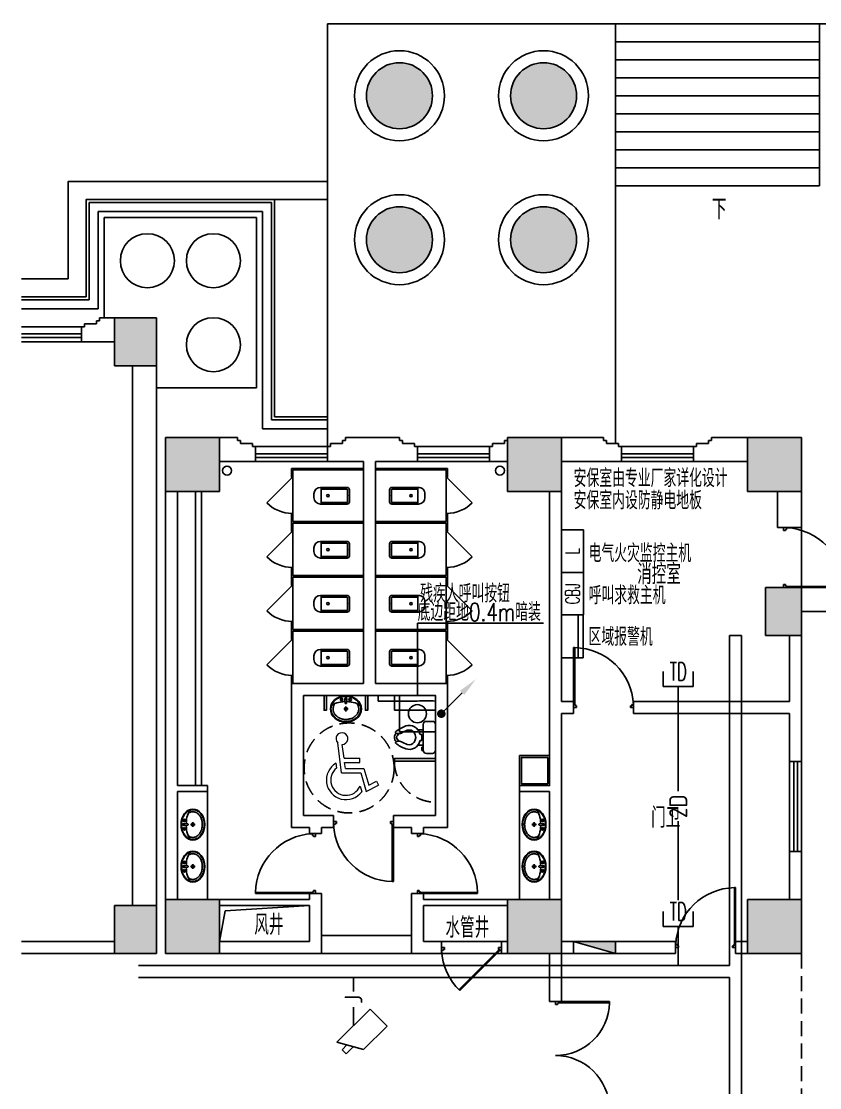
# Model space of a CAD drawing. Extents: x 190999 to 834799, y -200814 to 215286.
# Drawn here: x 686949 to 700249, y 128769 to 146544 of the extents above; entities that cross this region are included whole.
import ezdxf
from ezdxf.enums import TextEntityAlignment as Align

# ---------------------------------------------------------------- set-up
doc = ezdxf.new("R2010")
doc.units = 0
doc.header["$LTSCALE"] = 1000
doc.header["$MEASUREMENT"] = 0
doc.linetypes.add('CONTINOUS', pattern=[0])
doc.linetypes.add('HIDDEN', pattern=[0.375, 0.25, -0.125])
for name, color, linetype in [('00-EQUIP', 3, 'Continuous'), ('00-LWIRE', 4, 'Continuous'), ('00-SIG_TEXT', 7, 'Continuous'), ('00-WIRE-4', 6, 'Continuous'), ('A-Lvtry', 250, 'Continuous'), ('A-卫生间', 250, 'Continuous'), ('A-墙线', 2, 'Continuous'), ('A-外包装修', 250, 'Continuous'), ('A-外窗', 145, 'Continuous'), ('A-门', 167, 'Continuous'), ('COLUMN', 2, 'Continuous'), ('DIM_SYMB', 3, 'Continuous'), ('EQUIP_消火栓', 6, 'Continuous'), ('PUB_HATCH', 250, 'Continuous'), ('PUB_TEXT', 7, 'Continuous'), ('STAIR', 5, 'Continuous'), ('屋面排水', 7, 'Continuous'), ('房间名称', 7, 'Continuous'), ('桥架', 1, 'Continuous'), ('洞口线', 177, 'Continuous'), ('电气-设备标注', 3, 'Continuous'), ('雨水管', 3, 'Continuous')]:
    doc.layers.add(name, color=color, linetype=linetype)
doc.layers.add('1-3残疾人坐席', color=7, linetype='Continuous', lineweight=9)
doc.styles.add('-GBCBIGGBENOR', font='GBENOR.shx', dxfattribs={"bigfont": 'GBCBIG.shx'})
doc.styles.add('_COMPLEX', font='COMPLEX.shx', dxfattribs={"width": 0.5})
doc.styles.add('_TCH_DIM', font='SIMPLEX', dxfattribs={"bigfont": 'GBCBIG'})
doc.styles.add('ATT', font='txt')
doc.styles.add('JIAO', font='tjromans.shx', dxfattribs={"bigfont": 'tjhztxt.shx'})
doc.styles.get("Standard").update_dxf_attribs({"font": 'simhei.ttf'})

# ---------------------------------------------------------------- blocks, each defined once
blk = doc.blocks.new('m1000')
at = {"layer": 'A-墙线'}
for p, q in [((0, 0), (0, 200)), ((1000, 0), (1000, 200))]:
    blk.add_line(p, q, dxfattribs=at)
at = {"layer": 'A-门'}
for p, q in [((0, 1100), (0, 100)), ((0, 1100), (20, 1100)), ((20, 1100), (20, 150)), ((0, 150), (30, 150)), ((0, 100), (50, 100)), ((30, 150), (30, 130)), ((30, 130), (50, 130)), ((50, 130), (50, 100)), ((950, 130), (950, 100)), ((970, 130), (950, 130)), ((1000, 100), (950, 100)), ((970, 150), (970, 130)), ((1000, 150), (970, 150)), ((1000, 150), (1000, 100))]:
    blk.add_line(p, q, dxfattribs=at)
blk.add_arc((0, 100), 1000, 2.866, 88.854, dxfattribs=at)
blk = doc.blocks.new('m1800')
at = {"layer": 'A-墙线'}
for p, q in [((-900, -100), (-900, 100)), ((900, -100), (900, 100))]:
    blk.add_line(p, q, dxfattribs=at)
at = {"layer": 'A-门'}
for p, q in [((-900, 900), (-900, 0)), ((-900, 900), (-880, 900)), ((-880, 900), (-880, 50)), ((880, 900), (880, 50)), ((900, 900), (880, 900)), ((900, 900), (900, 0)), ((-900, 50), (-870, 50)), ((-900, 0), (-850, 0)), ((-870, 50), (-870, 30)), ((-870, 30), (-850, 30)), ((-850, 30), (-850, 0)), ((850, 30), (850, 0)), ((870, 30), (850, 30)), ((900, 0), (850, 0)), ((870, 50), (870, 30)), ((900, 50), (870, 50))]:
    blk.add_line(p, q, dxfattribs=at)
for centre, start, end in [((-900, 0), 0, 88.7267), ((900, 0), 91.2733, 180)]:
    blk.add_arc(centre, 900, start, end, dxfattribs=at)
blk = doc.blocks.new('15PTOI06')
at = {"color": 0, "linetype": 'ByBlock'}
for p, q in [((0, -8.5), (0, 8.5)), ((2, 10.5), (6, 10.5)), ((8, 8.5), (8, -8.5)), ((11.5, 5), (8, 5)), ((9, 2), (9.765178, 2)), ((9, -2), (9, 2)), ((23.431562, 2.5), (24.727861, 2.5)), ((24.931034, 1.327586), (24.062054, 2.5)), ((11.5, -5), (8, -5)), ((9, -6.5), (8.5, -6.5)), ((8.5, -6.5), (8.5, -8)), ((9.765178, -2), (9, -2)), ((9, -8.5), (9, -6.5)), ((23.431562, -2.5), (24.690476, -2.5)), ((24.931034, -1.327586), (24.062054, -2.5)), ((6, -10.5), (2, -10.5)), ((8.5, -8), (8, -8)), ((8, -8.5), (9, -8.5))]:
    blk.add_line(p, q, dxfattribs=at)
for centre, radius, start, end in [((2, 8.5), 2, 90, 180), ((6, 8.5), 2, 0, 90), ((17.25, 0.65), 7.210062, 71.816347, 166.116636), ((12, -13.75), 22.534695, 51.265418, 70.559965), ((9.765178, 2.5), 0.5, 270, 346.116636), ((19.118098, 0), 6.118098, 147.797266, 212.202734), ((17.25, 0.65), 4.210062, 71.816347, 142.891702), ((12, -13.75), 19.534695, 57.937508, 70.559965), ((23.431562, 4.5), 2, 237.937508, 270), ((24.727861, 4.5), 2, 270, 314.939898), ((23.666667, 0), 1.833333, 313.602819, 46.397181), ((23.166667, 0), 3.833333, 313.602819, 46.397181), ((25.787408, 3.438228), 0.5, 314.939898, 51.265418), ((9.765178, -2.5), 0.5, 13.883364, 90), ((17.25, -0.65), 7.210062, 193.883364, 288.183653), ((17.25, -0.65), 4.210062, 217.108298, 288.183653), ((12, 13.75), 19.534695, 289.440035, 302.062492), ((12, 13.75), 22.534695, 289.440035, 308.665009), ((23.431562, -4.5), 2, 90, 122.062492), ((24.690476, -4.5), 2, 44.162471, 90), ((25.766527, -3.454957), 0.5, 308.665009, 44.162471), ((2, -8.5), 2, 180, 270), ((6, -8.5), 2, 270, 0)]:
    blk.add_arc(centre, radius, start, end, dxfattribs=at)
at = {"color": 0, "linetype": 'ByBlock', "style": 'ATT'}
for tag, p, flags in [('ITEM', (0, -19.5), 3), ('ROOM_NUMBER', (0, -28.5), 1)]:
    blk.add_attdef(tag, p, '', height=6, dxfattribs=dict(at, flags=flags))
blk = doc.blocks.new('$lvtry$00000173')
for p, q in [((-12, -126, 0), (-17, -51, 0)), ((10, -126, 0), (14, -51, 0)), ((-37, -220, 0), (38, -220, 0)), ((0, -178, 0), (0, -261, 0))]:
    blk.add_line(p, q)
for centre, radius in [((-71, -63, 0), 20.6), ((-71, -63, 0), 15.6), ((-1, -51, 0), 15.8), ((71, -63, 0), 20.6), ((71, -63, 0), 15.6), ((0, -220, 0), 23.4)]:
    blk.add_circle(centre, radius)
blk.add_arc((-1, -118, 0), 13.9, 215.486, 324.514)
blk.add_ellipse((0, -220, 0), major_axis=(-259, 0), ratio=0.848663)
for start_param, end_param in [(4.764585, 5.931457), (3.493317, 4.671733)]:
    blk.add_ellipse((0, -216, 0), major_axis=(-259, 0), ratio=0.459125, start_param=start_param, end_param=end_param)
for points, knots in [([(-249, -220, 0), (-249, -227, 0), (-249, -234, 0), (-246, -254, 0), (-243, -266, 0), (-236, -289, 0), (-231, -300, 0), (-218, -322, 0), (-211, -332, 0), (-194, -352, 0), (-185, -361, 0), (-164, -378, 0), (-153, -386, 0), (-129, -400, 0), (-116, -406, 0), (-90, -416, 0), (-76, -420, 0), (-48, -426, 0), (-34, -428, 0), (-5, -430, 0), (9, -430, 0), (38, -427, 0), (52, -425, 0), (80, -419, 0), (94, -414, 0), (120, -404, 0), (133, -398, 0), (156, -384, 0), (167, -376, 0), (187, -359, 0), (197, -349, 0), (213, -329, 0), (220, -319, 0), (232, -297, 0), (237, -285, 0), (244, -262, 0), (247, -250, 0), (249, -226, 0), (249, -214, 0), (247, -190, 0), (245, -178, 0), (237, -155, 0), (232, -144, 0), (221, -122, 0), (213, -111, 0), (197, -91, 0), (188, -82, 0), (168, -64, 0), (157, -56, 0), (133, -42, 0), (121, -36, 0), (95, -25, 0), (81, -21, 0), (53, -15, 0), (39, -12, 0), (10, -10, 0), (-4, -10, 0), (-33, -11, 0), (-47, -13, 0), (-75, -19, 0), (-89, -24, 0), (-115, -34, 0), (-128, -40, 0), (-152, -53, 0), (-163, -61, 0), (-184, -78, 0), (-193, -87, 0), (-210, -107, 0), (-218, -117, 0), (-230, -139, 0), (-235, -150, 0), (-243, -173, 0), (-246, -185, 0), (-249, -205, 0), (-249, -212, 0), (-249, -220, 0)], [0, 0, 0, 0, 0.105369, 0.105369, 0.278747, 0.278747, 0.452125, 0.452125, 0.625504, 0.625504, 0.798882, 0.798882, 0.97226, 0.97226, 1.145639, 1.145639, 1.319017, 1.319017, 1.492395, 1.492395, 1.665774, 1.665774, 1.839152, 1.839152, 2.01253, 2.01253, 2.185909, 2.185909, 2.359287, 2.359287, 2.532665, 2.532665, 2.706044, 2.706044, 2.879422, 2.879422, 3.0528, 3.0528, 3.226179, 3.226179, 3.399557, 3.399557, 3.572935, 3.572935, 3.746313, 3.746313, 3.919692, 3.919692, 4.09307, 4.09307, 4.266448, 4.266448, 4.439827, 4.439827, 4.613205, 4.613205, 4.786583, 4.786583, 4.959962, 4.959962, 5.13334, 5.13334, 5.306718, 5.306718, 5.480097, 5.480097, 5.653475, 5.653475, 5.826853, 5.826853, 6.000232, 6.000232, 6.17361, 6.17361, 6.283185, 6.283185, 6.283185, 6.283185]), ([(-185, -132, 0), (-187, -134, 0), (-188, -136, 0), (-193, -144, 0), (-196, -150, 0), (-202, -163, 0), (-205, -169, 0), (-209, -181, 0), (-210, -188, 0), (-213, -200, 0), (-214, -206, 0), (-214, -215, 0), (-214, -217, 0), (-214, -220, 0), (-214, -226, 0), (-214, -233, 0), (-212, -247, 0), (-210, -255, 0), (-206, -268, 0), (-204, -273, 0), (-200, -282, 0), (-197, -287, 0), (-191, -299, 0), (-187, -305, 0), (-178, -317, 0), (-173, -323, 0), (-162, -333, 0), (-158, -338, 0), (-145, -348, 0), (-137, -354, 0), (-123, -363, 0), (-118, -366, 0), (-107, -371, 0), (-101, -374, 0), (-89, -379, 0), (-83, -381, 0), (-71, -385, 0), (-64, -387, 0), (-49, -390, 0), (-40, -392, 0), (-22, -394, 0), (-13, -394, 0), (5, -395, 0), (14, -394, 0), (32, -393, 0), (41, -392, 0), (58, -388, 0), (66, -386, 0), (81, -382, 0), (89, -379, 0), (104, -373, 0), (111, -369, 0), (125, -362, 0), (132, -358, 0), (144, -349, 0), (150, -344, 0), (162, -334, 0), (167, -329, 0), (177, -318, 0), (181, -313, 0), (189, -302, 0), (192, -297, 0), (199, -285, 0), (202, -278, 0), (207, -265, 0), (209, -259, 0), (211, -247, 0), (212, -242, 0), (214, -228, 0), (214, -220, 0), (213, -207, 0), (213, -201, 0), (211, -190, 0), (210, -184, 0), (205, -168, 0), (200, -157, 0), (191, -142, 0), (188, -137, 0), (185, -132, 0)], [5.740897, 5.740897, 5.740897, 5.740897, 5.780874, 5.780874, 5.896829, 5.896829, 6.012784, 6.012784, 6.128739, 6.128739, 6.240697, 6.240697, 6.283185, 6.283185, 6.283185, 6.399826, 6.399826, 6.5409, 6.5409, 6.634, 6.634, 6.7271, 6.7271, 6.852188, 6.852188, 6.977276, 6.977276, 7.077377, 7.077377, 7.229977, 7.229977, 7.317389, 7.317389, 7.404801, 7.404801, 7.497094, 7.497094, 7.589386, 7.589386, 7.712334, 7.712334, 7.835281, 7.835281, 7.958228, 7.958228, 8.081175, 8.081175, 8.194983, 8.194983, 8.30879, 8.30879, 8.422598, 8.422598, 8.537599, 8.537599, 8.6526, 8.6526, 8.767602, 8.767602, 8.884432, 8.884432, 8.982435, 8.982435, 9.119467, 9.119467, 9.224191, 9.224191, 9.328914, 9.328914, 9.470087, 9.470087, 9.571187, 9.571187, 9.672288, 9.672288, 9.874489, 9.874489, 9.967059, 9.967059, 9.967059, 9.967059])]:
    blk.add_open_spline(points, degree=3, knots=knots)
blk.add_point((-1, -51, 0))
blk = doc.blocks.new('wza')
at = {"layer": '1-3残疾人坐席', "linetype": 'CONTINOUS'}
for p, q in [((0, 0), (-66, 501)), ((40, 245), (10, 473)), ((40, 245), (302, 245)), ((302, 173), (302, 245)), ((-83, 80), (-94, 160)), ((0, 0), (318, 0)), ((63, 72), (50, 173)), ((50, 173), (302, 173)), ((63, 72), (372, 72)), ((372, 72), (452, -206)), ((318, 0), (407, -309)), ((452, -206), (583, -140)), ((583, -140), (615, -205)), ((307, -220), (334, -315)), ((407, -309), (615, -205))]:
    blk.add_line(p, q, dxfattribs=at)
for centre, radius, start, end in [((4, 570), 98.4, 273.7427, 224.6237), ((72, -121), 326, 120.5826, 323.3889), ((72, -121), 254, 127.7051, 337.0637)]:
    blk.add_arc(centre, radius, start, end, dxfattribs=at)
blk = doc.blocks.new('手盆')
at = {"layer": 'A-卫生间'}
for p, q in [((113, 12), (46, 16)), ((160, 0), (235, 0)), ((198, -37), (198, 38)), ((113, -11), (46, -16))]:
    blk.add_line(p, q, dxfattribs=at)
for centre, major_axis, ratio, start_param, end_param in [((198, 0), (0, 259), 0.763797, 3.141593, 9.424778), ((194, 0), (0, 259), 0.413212, 0.351725, 1.519021), ((106, 0), (0, 13.9), 0.9, 3.760941, 5.663837), ((194, 0), (0, 259), 0.413212, 1.620217, 2.789865)]:
    blk.add_ellipse(centre, major_axis=major_axis, ratio=ratio, start_param=start_param, end_param=end_param, dxfattribs=at)
for centre, major_axis in [((46, 0), (0, 15.8)), ((56, 71), (0, 20.6)), ((56, 71), (0, 15.6)), ((198, 0), (0, 23.4)), ((56, -71), (0, 20.6)), ((56, -71), (0, 15.6))]:
    blk.add_ellipse(centre, major_axis=major_axis, ratio=0.9, dxfattribs=at)
for points, knots in [([(198, -249), (204, -249), (211, -249), (228, -246), (239, -243), (260, -236), (270, -231), (290, -218), (299, -211), (317, -194), (325, -185), (340, -164), (347, -153), (360, -129), (365, -116), (374, -90), (378, -76), (383, -48), (385, -34), (387, -5), (387, 9), (385, 38), (383, 52), (377, 80), (373, 94), (364, 120), (358, 133), (345, 156), (338, 167), (323, 187), (314, 197), (296, 213), (287, 220), (267, 232), (257, 237), (236, 244), (225, 247), (204, 249), (193, 249), (171, 247), (161, 245), (140, 237), (129, 232), (110, 221), (100, 213), (82, 197), (74, 188), (58, 168), (51, 157), (38, 133), (32, 121), (23, 95), (19, 81), (13, 53), (11, 39), (9, 10), (9, -4), (10, -33), (12, -47), (18, -75), (21, -89), (30, -115), (36, -128), (48, -152), (55, -163), (70, -184), (78, -193), (96, -210), (105, -218), (125, -230), (135, -235), (156, -243), (167, -246), (184, -249), (191, -249), (198, -249)], [0, 0, 0, 0, 0.105369, 0.105369, 0.278747, 0.278747, 0.452125, 0.452125, 0.625504, 0.625504, 0.798882, 0.798882, 0.97226, 0.97226, 1.145639, 1.145639, 1.319017, 1.319017, 1.492395, 1.492395, 1.665774, 1.665774, 1.839152, 1.839152, 2.01253, 2.01253, 2.185909, 2.185909, 2.359287, 2.359287, 2.532665, 2.532665, 2.706044, 2.706044, 2.879422, 2.879422, 3.0528, 3.0528, 3.226179, 3.226179, 3.399557, 3.399557, 3.572935, 3.572935, 3.746313, 3.746313, 3.919692, 3.919692, 4.09307, 4.09307, 4.266448, 4.266448, 4.439827, 4.439827, 4.613205, 4.613205, 4.786583, 4.786583, 4.959962, 4.959962, 5.13334, 5.13334, 5.306718, 5.306718, 5.480097, 5.480097, 5.653475, 5.653475, 5.826853, 5.826853, 6.000232, 6.000232, 6.17361, 6.17361, 6.283185, 6.283185, 6.283185, 6.283185]), ([(119, -185), (121, -187), (123, -188), (130, -193), (135, -196), (146, -202), (152, -205), (163, -209), (169, -210), (180, -213), (186, -214), (194, -214), (196, -214), (198, -214), (204, -214), (209, -214), (222, -212), (229, -210), (241, -206), (245, -204), (254, -200), (259, -197), (269, -191), (275, -187), (286, -178), (291, -173), (300, -162), (304, -158), (314, -145), (319, -137), (327, -123), (329, -118), (334, -107), (336, -101), (341, -89), (343, -83), (346, -71), (348, -64), (351, -49), (352, -40), (354, -22), (355, -13), (355, 5), (355, 14), (354, 32), (352, 41), (349, 58), (348, 66), (343, 81), (341, 89), (335, 104), (332, 111), (326, 125), (322, 132), (314, 144), (310, 150), (301, 162), (296, 167), (287, 177), (281, 181), (272, 189), (267, 192), (256, 199), (250, 202), (238, 207), (233, 209), (223, 211), (217, 212), (205, 214), (198, 214), (186, 213), (181, 213), (171, 211), (166, 210), (151, 205), (141, 200), (128, 191), (123, 188), (119, 185)], [5.740897, 5.740897, 5.740897, 5.740897, 5.780874, 5.780874, 5.896829, 5.896829, 6.012784, 6.012784, 6.128739, 6.128739, 6.240697, 6.240697, 6.283185, 6.283185, 6.283185, 6.399826, 6.399826, 6.5409, 6.5409, 6.634, 6.634, 6.7271, 6.7271, 6.852188, 6.852188, 6.977276, 6.977276, 7.077377, 7.077377, 7.229977, 7.229977, 7.317389, 7.317389, 7.404801, 7.404801, 7.497094, 7.497094, 7.589386, 7.589386, 7.712334, 7.712334, 7.835281, 7.835281, 7.958228, 7.958228, 8.081175, 8.081175, 8.194983, 8.194983, 8.30879, 8.30879, 8.422598, 8.422598, 8.537599, 8.537599, 8.6526, 8.6526, 8.767602, 8.767602, 8.884432, 8.884432, 8.982435, 8.982435, 9.119467, 9.119467, 9.224191, 9.224191, 9.328914, 9.328914, 9.470087, 9.470087, 9.571187, 9.571187, 9.672288, 9.672288, 9.874489, 9.874489, 9.967059, 9.967059, 9.967059, 9.967059])]:
    blk.add_open_spline(points, degree=3, knots=knots, dxfattribs=at)
blk.add_point((46, 0), dxfattribs=at)
blk = doc.blocks.new('bfm01')
at = {"layer": 'A-墙线'}
for p, q in [((-200, 0), (0, 0)), ((-200, -1000), (0, -1000))]:
    blk.add_line(p, q, dxfattribs=at)
at = {"layer": 'A-门'}
for p, q in [((-200, -1000), (-200, 0)), ((-100, 0), (-100, -50)), ((-70, -50), (-100, -50)), ((-50, -30), (-70, -30)), ((-70, -30), (-70, -50)), ((-64, -44), (-50, -30)), ((-64, -44), (603, -711)), ((-50, 0), (-50, -30)), ((-50, -30), (617, -697)), ((0, 0), (0, -1000)), ((-70, -950), (-100, -950)), ((-100, -1000), (-100, -950)), ((-50, -1000), (-100, -1000)), ((-70, -970), (-70, -950)), ((-50, -970), (-70, -970)), ((-50, -1000), (-50, -970))]:
    blk.add_line(p, q, dxfattribs=at)
blk.add_arc((-100, 0), 1000, 272.866, 315.8103, dxfattribs=at)
blk = doc.blocks.new('$TwtSys$00000434')
for p, q in [((-0.5, 0.5), (-0.5, -0.5)), ((-0.5, -0.5), (0.5, 0.5)), ((0.5, 0.5), (-0.5, 0.5)), ((0.5, -0.5), (0.5, 0.5)), ((-0.5, -0.5), (0.5, -0.5))]:
    blk.add_line(p, q)
blk.add_solid([(0.5, -0.5), (0.5, 0.5), (-0.5, -0.5)])
blk = doc.blocks.new('$lvtry$00000200')
for p, q in [((-140, -40, 0), (-140, -480, 0)), ((-110, -40, 0), (-110, -470, 0)), ((100, 0, 0), (-100, 0, 0)), ((100, -30, 0), (-100, -30, 0)), ((110, -470, 0), (110, -40, 0)), ((140, -480, 0), (140, -40, 0)), ((140, -470, 0), (-140, -470, 0)), ((-30, -590, 0), (30, -590, 0))]:
    blk.add_line(p, q)
blk.add_circle((0, -359, 0), 20)
for centre, radius, start, end in [((-100, -40, 0), 40, 90, 180), ((-100, -40, 0), 10, 90, 180), ((100, -40, 0), 40, 0, 90), ((100, -40, 0), 10, 0, 90), ((-30, -480, 0), 110, 180, 270), ((30, -480, 0), 110, 270, 0)]:
    blk.add_arc(centre, radius, start, end)
blk.add_point((0, 0))
blk = doc.blocks.new('$DorLib2D$00000114')
at = {"color": 0}
blk.add_line((0.5, 0), (-0.207, 0.707), dxfattribs=at)
blk.add_arc((0.5, 0), 1, 135, 180, dxfattribs=at)
blk = doc.blocks.new('_LINKPT1')
at = {"color": 0}
blk.add_line((0, 0), (0, 0), dxfattribs=at)
blk = doc.blocks.new('IO37IMB6')
for p, q in [((-0.5, 0.499), (-0.5, 0.999)), ((0.5, 0.999), (0.5, 0.499)), ((0.5, 0.499), (-0.5, 0.499)), ((0, 0.5), (0, 0))]:
    blk.add_line(p, q)
at = {"xscale": 0.002, "yscale": 0.002, "zscale": 0.002}
for p in [(0, 1.384), (-0.5, 0.499), (0.5, 0.499), (0, 0)]:
    blk.add_blockref('_LINKPT1', p, dxfattribs=at)
at = {"style": '_COMPLEX', "width": 0.6, "flags": 8}
blk.add_attdef('$TEXT$', text='', height=0.6, dxfattribs=at).set_placement((0, 1), align=Align.MIDDLE_CENTER)
at = {"flags": 9}
blk.add_attdef('A', (0, 0), '', height=0.00002, dxfattribs=at)
blk = doc.blocks.new('_I71UQN')
for p, q in [((-0.78, 0.4), (-0.323, -0.4)), ((0.78, 0.4), (-0.78, 0.4)), ((0.78, 0.4), (0.78, -0.4)), ((-0.837, 0.1), (-0.609, 0.1)), ((-0.837, -0.1), (-0.837, 0.1)), ((-0.837, -0.1), (-0.494, -0.1)), ((0.78, -0.4), (-0.323, -0.4))]:
    blk.add_line(p, q)
at = {"xscale": 0.002, "yscale": 0.002, "zscale": 0.002}
for p in [(0, 0.4), (0.78, 0), (0, -0.4)]:
    blk.add_blockref('_LINKPT1', p, dxfattribs=at)
at = {"flags": 9}
blk.add_attdef('A', (0, 0), '', height=0.00002, dxfattribs=at)
blk = doc.blocks.new('_X46JNE')
at = {"color": 0}
for p, q in [((0.357, 0.714), (-0.357, 0.714)), ((-0.357, 0.714), (-0.357, 0)), ((0.357, 0), (0.357, 0.714)), ((-0.357, 0), (0.357, 0))]:
    blk.add_line(p, q, dxfattribs=at)
blk.add_circle((0, 0.357), 0.179, dxfattribs=at)
for p in [(0, 0.714), (-0.357, 0.357), (0.357, 0.357), (0, 0)]:
    blk.add_blockref('_LINKPT1', p, dxfattribs=at)
at = {"color": 0, "width": 0.8, "flags": 9}
blk.add_attdef('A', (0, 0), '', height=0.0000143, dxfattribs=at)
blk = doc.blocks.new('6B1NQGM0')
for p, q in [((0.78, 0.4), (-0.78, 0.4)), ((-0.78, 0.4), (-0.78, -0.4)), ((0.78, -0.4), (0.78, 0.4)), ((-0.78, -0.4), (0.78, -0.4))]:
    blk.add_line(p, q)
at = {"xscale": 0.002, "yscale": 0.002, "zscale": 0.002}
for p in [(0, 0.4), (-0.78, 0), (0.78, 0), (0, -0.4)]:
    blk.add_blockref('_LINKPT1', p, dxfattribs=at)
at = {"style": '_COMPLEX', "width": 0.6, "flags": 8}
blk.add_attdef('$TEXT$', text='', height=0.52, dxfattribs=at).set_placement((0, 0), align=Align.MIDDLE_CENTER)
at = {"flags": 9}
blk.add_attdef('A', (0, 0), '', height=0.00002, dxfattribs=at)
blk = doc.blocks.new('6B1QPH0Z')
for p, q in [((0.65, 0.325), (-0.65, 0.325)), ((-0.65, 0.325), (-0.65, -0.325)), ((0.65, -0.325), (0.65, 0.325)), ((-0.65, 0.175), (0.65, 0.175)), ((-0.65, -0.325), (0.65, -0.325))]:
    blk.add_line(p, q)
at = {"xscale": 0.002, "yscale": 0.00200000000000955, "zscale": 0.002}
for p in [(0, 0.325), (-0.65, -0.025), (0.65, -0.025), (0, -0.325)]:
    blk.add_blockref('_LINKPT1', p, dxfattribs=at)
at = {"flags": 9}
blk.add_attdef('A', (0, 0), '', height=0.00002, dxfattribs=at)
blk = doc.blocks.new('_WRLD1L')
for p, q in [((0.7, 0.7), (0, 0)), ((0.104, 0.104), (0.104, 0.104)), ((-0.104, -0.104), (-0.104, -0.104))]:
    blk.add_line(p, q)
at = {"const_width": 0.142}
blk.add_lwpolyline([(-0.071, 0, 1), (0.071, 0, 1)], format="xyb", close=True, dxfattribs=at)
blk.add_solid([(0.63, 0.77), (0.77, 0.63), (1.15, 1.15)])
at = {"width": 0.8, "flags": 9}
blk.add_attdef('A', (0, 0), '', height=0.00002, dxfattribs=at)

msp = doc.modelspace()

# ---------------------------------------------------------------- hatches: boundary and pattern name
at = {"layer": 'PUB_HATCH'}
for points in [[(692698.5, 145303.7, 1), (693798.5, 145303.7, 1)], [(695098.5, 145303.7, 1), (696198.5, 145303.7, 1)], [(692698.5, 142903.7, 1), (693798.5, 142903.7, 1)], [(696198.5, 142903.7, 1), (695098.5, 142903.7, 1)], [(689198.5, 140803.7), (689198.5, 141603.7), (688498.5, 141603.7), (688498.5, 140803.7)], [(690248.5, 138703.7), (690248.5, 139603.7), (689348.5, 139603.7), (689348.5, 138703.7)], [(695948.5, 138703.7), (695948.5, 139603.7), (695048.5, 139603.7), (695048.5, 138703.7)], [(699948.5, 138703.7), (699948.5, 139603.7), (699048.5, 139603.7), (699048.5, 138703.7)], [(699948.5, 136303.7), (699948.5, 137103.7), (699348.5, 137103.7), (699348.5, 136303.7)], [(690248.5, 131003.7), (690248.5, 131903.7), (689348.5, 131903.7), (689348.5, 131003.7)], [(695948.5, 131003.7), (695948.5, 131903.7), (695048.5, 131903.7), (695048.5, 131003.7)], [(699948.5, 131003.7), (699948.5, 131903.7), (699048.5, 131903.7), (699048.5, 131003.7)], [(689198.5, 131003.7), (689198.5, 131803.7), (688498.5, 131803.7), (688498.5, 131003.7)]]:
    msp.add_hatch(color=256, dxfattribs=at).paths.add_polyline_path(points)

# ---------------------------------------------------------------- linework, layer by layer
at = {"layer": '00-EQUIP'}
for p, q in [((693547.2, 136513.5), (695648.5, 136513.5)), ((693547.2, 135303.7), (693547.2, 136513.5))]:
    msp.add_line(p, q, dxfattribs=at)
at = {"layer": '00-WIRE-4'}
for p, q in [((697892.4, 133709.6), (697892.4, 135453.2)), ((697892.4, 131895.5), (697892.4, 133209)), ((697892.4, 130803.7), (697892.4, 131453.2)), ((692481.9, 130373.6), (692481.9, 130603.7)), ((692481.9, 129803.7), (692481.9, 130108.3))]:
    msp.add_line(p, q, dxfattribs=at)
at = {"layer": 'A-Lvtry'}
for points in [[(692032, 135303.7), (692032, 135058.9), (691992, 135058.9), (691992, 135303.7)], [(692680.2, 135303.7), (692680.2, 135058.9), (692720.2, 135058.9), (692720.2, 135303.7)], [(693848.5, 135063.7), (693162.7, 135063.7), (693162.7, 135303.7), (693848.5, 135303.7), (693848.5, 135063.7)], [(693848.5, 134213.7), (693162.7, 134213.7), (693162.7, 134253.7), (693848.5, 134253.7)]]:
    msp.add_lwpolyline(points, dxfattribs=at)
msp.add_lwpolyline([(692893.7, 135303.7), (692893.7, 135213.7), (693543.7, 135213.7, -0.0066002), (693848.5, 135213.8, 0.0135277)], format="xyb", dxfattribs=at)
at = {"layer": 'A-Lvtry', "linetype": 'HIDDEN'}
msp.add_circle((692409.4, 134098.3), 750, dxfattribs=at)
msp.add_arc((693848.5, 134213.7), 685.8, 179.99982, 270, dxfattribs=at)
at = {"layer": 'A-卫生间'}
for p, q in [((692648.5, 139091.2), (691448.5, 139091.2)), ((691448.5, 139091.2), (691448.5, 138941.2)), ((692648.5, 139066.2), (691473.5, 139066.2)), ((691473.5, 138941.2), (691473.5, 139066.2)), ((692648.5, 139066.2), (692648.5, 139091.2)), ((692848.5, 139091.2), (694048.5, 139091.2)), ((692848.5, 139091.2), (692848.5, 139066.2)), ((692848.5, 139066.2), (694023.5, 139066.2)), ((694023.5, 139066.2), (694023.5, 138941.2)), ((694048.5, 138941.2), (694048.5, 139091.2)), ((691448.5, 138941.2), (691473.5, 138941.2)), ((694023.5, 138941.2), (694048.5, 138941.2)), ((689848.5, 133803.7), (689848.5, 138703.7)), ((689948.5, 133803.7), (689948.5, 138703.7)), ((691473.5, 138341.2), (691448.5, 138341.2)), ((691448.5, 138341.2), (691448.5, 138203.7)), ((691473.5, 138203.7), (691473.5, 138341.2)), ((694048.5, 138341.2), (694023.5, 138341.2)), ((694023.5, 138341.2), (694023.5, 138203.7)), ((694048.5, 138203.7), (694048.5, 138341.2)), ((691448.5, 138203.7), (691448.5, 138041.2)), ((691473.5, 138203.7), (692648.5, 138203.7)), ((691473.5, 138178.7), (692648.5, 138178.7)), ((691473.5, 138041.2), (691473.5, 138178.7)), ((692648.5, 138203.7), (692648.5, 138178.7)), ((694023.5, 138203.7), (692848.5, 138203.7)), ((692848.5, 138178.7), (692848.5, 138203.7)), ((694023.5, 138178.7), (692848.5, 138178.7)), ((694023.5, 138178.7), (694023.5, 138041.2)), ((694048.5, 138041.2), (694048.5, 138203.7)), ((691448.5, 138041.2), (691473.5, 138041.2)), ((694023.5, 138041.2), (694048.5, 138041.2)), ((691473.5, 137441.2), (691448.5, 137441.2)), ((691448.5, 137441.2), (691448.5, 137303.7)), ((691473.5, 137303.7), (691473.5, 137441.2)), ((694048.5, 137441.2), (694023.5, 137441.2)), ((694023.5, 137441.2), (694023.5, 137303.7)), ((694048.5, 137303.7), (694048.5, 137441.2)), ((691448.5, 137303.7), (691448.5, 137141.2)), ((691473.5, 137303.7), (692648.5, 137303.7)), ((691473.5, 137278.7), (692648.5, 137278.7)), ((691473.5, 137141.2), (691473.5, 137278.7)), ((692648.5, 137303.7), (692648.5, 137278.7)), ((694023.5, 137303.7), (692848.5, 137303.7)), ((692848.5, 137278.7), (692848.5, 137303.7)), ((694023.5, 137278.7), (692848.5, 137278.7)), ((694023.5, 137278.7), (694023.5, 137141.2)), ((694048.5, 137141.2), (694048.5, 137303.7)), ((691448.5, 137141.2), (691473.5, 137141.2)), ((694023.5, 137141.2), (694048.5, 137141.2)), ((691473.5, 136541.2), (691448.5, 136541.2)), ((691448.5, 136541.2), (691448.5, 136403.7)), ((691473.5, 136403.7), (691473.5, 136541.2)), ((694048.5, 136541.2), (694023.5, 136541.2)), ((694023.5, 136541.2), (694023.5, 136403.7)), ((694048.5, 136403.7), (694048.5, 136541.2)), ((691448.5, 136403.7), (691448.5, 136241.2)), ((691473.5, 136403.7), (692648.5, 136403.7)), ((691473.5, 136378.7), (692648.5, 136378.7)), ((691473.5, 136241.2), (691473.5, 136378.7)), ((692648.5, 136403.7), (692648.5, 136378.7)), ((694023.5, 136403.7), (692848.5, 136403.7)), ((692848.5, 136378.7), (692848.5, 136403.7)), ((694023.5, 136378.7), (692848.5, 136378.7)), ((694023.5, 136378.7), (694023.5, 136241.2)), ((694048.5, 136241.2), (694048.5, 136403.7)), ((691448.5, 136241.2), (691473.5, 136241.2)), ((694023.5, 136241.2), (694048.5, 136241.2)), ((691473.5, 135641.2), (691448.5, 135641.2)), ((691448.5, 135641.2), (691448.5, 135503.7)), ((691473.5, 135503.7), (691473.5, 135641.2)), ((694048.5, 135641.2), (694023.5, 135641.2)), ((694023.5, 135641.2), (694023.5, 135503.7)), ((694048.5, 135503.7), (694048.5, 135641.2)), ((691448.5, 135503.7), (691473.5, 135503.7)), ((694023.5, 135503.7), (694048.5, 135503.7)), ((690048.5, 131903.7), (690048.5, 133703.7)), ((695248.5, 131903.7), (695248.5, 133703.7)), ((693448.5, 131303.7), (691948.5, 131303.7)), ((693448.5, 131003.7), (691948.5, 131003.7))]:
    msp.add_line(p, q, dxfattribs=at)
at = {"layer": 'A-卫生间', "linetype": 'HIDDEN'}
msp.add_line((699948.5, 131003.7), (699948.5, 127603.7), dxfattribs=at)
at = {"layer": 'A-卫生间'}
for points in [[(692032, 135303.7), (692032, 135058.9), (691992, 135058.9), (691992, 135303.7)], [(692680.2, 135303.7), (692680.2, 135058.9), (692720.2, 135058.9), (692720.2, 135303.7)], [(693848.5, 135063.7), (693162.7, 135063.7), (693162.7, 135303.7), (693848.5, 135303.7), (693848.5, 135063.7)], [(693848.5, 134213.7), (693162.7, 134213.7), (693162.7, 134253.7), (693848.5, 134253.7)]]:
    msp.add_lwpolyline(points, dxfattribs=at)
msp.add_lwpolyline([(692893.7, 135303.7), (692893.7, 135213.7), (693543.7, 135213.7, -0.0066002), (693848.5, 135213.8, 0.0135277)], format="xyb", dxfattribs=at)
for points in [[(695748.5, 134303.7), (695248.5, 134303.7), (695248.5, 133803.7), (695748.5, 133803.7)], [(695718.5, 134273.7), (695278.5, 134273.7), (695278.5, 133833.7), (695718.5, 133833.7)]]:
    msp.add_lwpolyline(points, close=True, dxfattribs=at)
at = {"layer": 'A-卫生间', "linetype": 'HIDDEN'}
msp.add_circle((692409.4, 134098.3), 750, dxfattribs=at)
msp.add_arc((693848.5, 134213.7), 685.8, 179.99982, 270, dxfattribs=at)
at = {"layer": 'A-墙线'}
for p, q in [((687998.5, 141503.7), (687998.5, 141453.7)), ((688198.5, 141503.7), (687998.5, 141503.7)), ((688198.5, 141553.7), (688198.5, 141503.7)), ((688248.5, 141553.7), (688198.5, 141553.7)), ((688248.5, 141603.7), (688498.5, 141603.7)), ((688248.5, 141603.7), (688248.5, 141553.7)), ((687998.5, 141453.7), (687948.5, 141453.7)), ((687948.5, 141453.7), (687948.5, 141203.7)), ((687948.5, 141203.7), (688498.5, 141203.7)), ((688798.5, 131803.7), (688798.5, 140803.7)), ((689198.5, 131803.7), (689198.5, 140803.7)), ((690248.5, 139603.7), (690548.5, 139603.7)), ((690548.5, 139603.7), (690548.5, 139553.7)), ((690548.5, 139553.7), (690598.5, 139553.7)), ((690598.5, 139553.7), (690598.5, 139503.7)), ((692298.5, 139553.7), (692298.5, 139503.7)), ((692348.5, 139553.7), (692298.5, 139553.7)), ((692348.5, 139603.7), (693248.5, 139603.7)), ((692348.5, 139603.7), (692348.5, 139553.7)), ((693248.5, 139603.7), (693248.5, 139553.7)), ((693248.5, 139553.7), (693298.5, 139553.7)), ((693298.5, 139553.7), (693298.5, 139503.7)), ((694998.5, 139553.7), (694998.5, 139503.7)), ((695048.5, 139553.7), (694998.5, 139553.7)), ((696648.5, 139603.7), (695948.5, 139603.7)), ((696648.5, 139603.7), (696648.5, 139553.7)), ((696648.5, 139553.7), (696698.5, 139553.7)), ((696698.5, 139553.7), (696698.5, 139503.7)), ((698398.5, 139553.7), (698398.5, 139503.7)), ((698448.5, 139553.7), (698398.5, 139553.7)), ((698448.5, 139603.7), (698448.5, 139553.7)), ((698448.5, 139603.7), (699148.5, 139603.7)), ((690598.5, 139503.7), (690798.5, 139503.7)), ((690798.5, 139503.7), (690798.5, 139453.7)), ((690798.5, 139453.7), (690848.5, 139453.7)), ((690848.5, 139453.7), (690848.5, 139203.7)), ((692098.5, 139453.7), (692048.5, 139453.7)), ((692048.5, 139453.7), (692048.5, 139203.7)), ((692098.5, 139503.7), (692098.5, 139453.7)), ((692298.5, 139503.7), (692098.5, 139503.7)), ((693298.5, 139503.7), (693498.5, 139503.7)), ((693498.5, 139503.7), (693498.5, 139453.7)), ((693498.5, 139453.7), (693548.5, 139453.7)), ((693548.5, 139453.7), (693548.5, 139203.7)), ((694798.5, 139453.7), (694748.5, 139453.7)), ((694748.5, 139453.7), (694748.5, 139203.7)), ((694798.5, 139503.7), (694798.5, 139453.7)), ((694998.5, 139503.7), (694798.5, 139503.7)), ((696698.5, 139503.7), (696898.5, 139503.7)), ((696898.5, 139503.7), (696898.5, 139453.7)), ((696898.5, 139453.7), (696948.5, 139453.7)), ((696948.5, 139453.7), (696948.5, 139203.7)), ((698198.5, 139453.7), (698148.5, 139453.7)), ((698148.5, 139453.7), (698148.5, 139203.7)), ((698198.5, 139503.7), (698198.5, 139453.7)), ((698398.5, 139503.7), (698198.5, 139503.7)), ((690848.5, 139203.7), (690248.5, 139203.7)), ((692048.5, 139203.7), (692648.5, 139203.7)), ((692648.5, 135503.7), (692648.5, 139203.7)), ((692848.5, 135503.7), (692848.5, 139203.7)), ((692848.5, 139203.7), (693548.5, 139203.7)), ((694748.5, 139203.7), (695048.5, 139203.7)), ((695948.5, 139203.7), (696948.5, 139203.7)), ((699048.5, 139203.7), (698148.5, 139203.7)), ((689348.5, 131803.7), (689348.5, 138803.7)), ((689548.5, 133803.7), (689548.5, 138703.7)), ((695748.5, 133803.7), (695748.5, 138703.7)), ((695948.5, 135203.7), (695948.5, 138703.7)), ((699548.5, 138103.7), (699548.5, 138703.7)), ((699948.5, 138103.7), (699948.5, 138803.7)), ((699548.5, 138103.7), (699948.5, 138103.7)), ((701038.3, 137103.7), (699948.5, 137103.7)), ((701338.3, 136703.7), (699948.5, 136703.7)), ((699748.5, 135203.7), (699748.5, 136303.7)), ((699948.5, 134203.7), (699948.5, 136303.7)), ((692648.5, 135503.7), (691448.5, 135503.7)), ((691448.5, 133103.7), (691448.5, 135503.7)), ((694048.5, 135503.7), (692848.5, 135503.7)), ((694048.5, 133103.7), (694048.5, 135503.7)), ((693848.5, 135303.7), (691648.5, 135303.7)), ((691648.5, 133303.7), (691648.5, 135303.7)), ((693848.5, 133303.7), (693848.5, 135303.7)), ((695948.5, 135203.7), (696148.5, 135203.7)), ((697148.5, 135203.7), (699748.5, 135203.7)), ((697148.5, 135203.7), (697148.5, 135003.7)), ((695948.5, 131603.7), (695948.5, 135003.7)), ((695948.5, 135003.7), (696148.5, 135003.7)), ((697148.5, 135003.7), (699748.5, 135003.7)), ((699748.5, 134203.7), (699748.5, 135003.7)), ((699948.5, 134203.7), (699748.5, 134203.7)), ((690048.5, 133803.7), (689548.5, 133803.7)), ((689548.5, 131903.7), (689548.5, 133703.7)), ((690048.5, 133703.7), (689548.5, 133703.7)), ((690048.5, 133803.7), (690048.5, 133703.7)), ((695248.5, 133803.7), (695748.5, 133803.7)), ((695248.5, 133803.7), (695248.5, 133703.7)), ((695248.5, 133703.7), (695748.5, 133703.7)), ((695748.5, 131903.7), (695748.5, 133703.7)), ((692148.5, 133303.7), (691648.5, 133303.7)), ((693848.5, 133303.7), (693148.5, 133303.7)), ((691748.5, 133103.7), (691448.5, 133103.7)), ((691748.5, 133003.7), (691748.5, 133103.7)), ((691948.5, 133003.7), (691948.5, 133103.7)), ((692148.5, 133103.7), (691948.5, 133103.7)), ((693448.5, 133103.7), (693148.5, 133103.7)), ((693448.5, 133003.7), (693448.5, 133103.7)), ((693648.5, 133003.7), (693648.5, 133103.7)), ((694048.5, 133103.7), (693648.5, 133103.7)), ((699748.5, 131903.7), (699748.5, 132703.7)), ((699948.5, 132703.7), (699748.5, 132703.7)), ((699948.5, 131903.7), (699948.5, 132703.7)), ((690248.5, 131903.7), (691748.5, 131903.7)), ((691748.5, 131903.7), (691748.5, 132003.7)), ((691948.5, 131003.7), (691948.5, 132003.7)), ((693448.5, 131003.7), (693448.5, 132003.7)), ((693648.5, 131903.7), (693648.5, 132003.7)), ((695048.5, 131903.7), (693648.5, 131903.7)), ((690248.5, 131803.7), (691748.5, 131803.7)), ((691748.5, 131203.7), (691748.5, 131803.7)), ((693648.5, 131203.7), (693648.5, 131803.7)), ((695048.5, 131803.7), (693648.5, 131803.7)), ((688498.5, 131203.7), (686948.5, 131203.7)), ((690248.5, 131203.7), (691748.5, 131203.7)), ((693648.5, 131203.7), (693948.5, 131203.7)), ((693948.5, 131003.7), (693948.5, 131203.7)), ((695048.5, 131203.7), (694948.5, 131203.7)), ((694948.5, 131003.7), (694948.5, 131203.7)), ((697848.5, 131203.7), (695948.5, 131203.7)), ((699048.5, 131203.7), (698848.5, 131203.7)), ((688498.5, 131003.7), (686948.5, 131003.7)), ((690148.5, 131003.7), (691948.5, 131003.7)), ((693448.5, 131003.7), (693948.5, 131003.7)), ((695048.5, 131003.7), (694948.5, 131003.7)), ((695748.5, 131003.7), (695748.5, 130203.7)), ((697848.5, 131003.7), (695948.5, 131003.7)), ((695948.5, 130203.7), (695948.5, 131003.7)), ((699048.5, 131003.7), (698848.5, 131003.7))]:
    msp.add_line(p, q, dxfattribs=at)
at = {"layer": 'A-外包装修'}
for p, q in [((692048.5, 139453.7), (692048.5, 146503.7)), ((692048.5, 146503.7), (696848.5, 146503.7)), ((696848.5, 139503.7), (696848.5, 146503.7)), ((700248.5, 143803.7), (700248.5, 146503.7)), ((700248.5, 146503.7), (705048.5, 146503.7)), ((688028.5, 141953.7), (688028.5, 143573.7)), ((688030, 143573.7), (691167.1, 143573.7)), ((688078.5, 143523.7), (688078.5, 141903.7)), ((688080, 143523.7), (691117.1, 143523.7)), ((691118.5, 143523.7), (691118.5, 139903.7)), ((691168.5, 139953.7), (691168.5, 143573.7)), ((688228.5, 143373.7), (688228.5, 141753.7)), ((688230, 143373.7), (690967.1, 143373.7)), ((688328.5, 143273.7), (688328.5, 141603.7)), ((688330, 143273.7), (690867.1, 143273.7)), ((690868.5, 143273.7), (690868.5, 140433.7)), ((690968.5, 143373.7), (690968.5, 139753.7)), ((688028.5, 141953.7), (686948.5, 141953.7)), ((688078.5, 141903.7), (686948.5, 141903.7)), ((688228.5, 141753.7), (686948.5, 141753.7)), ((690868.5, 140433.7), (689198.5, 140433.7)), ((692048.5, 139903.7), (691118.5, 139903.7)), ((692048.5, 139953.7), (691168.5, 139953.7)), ((692048.5, 139753.7), (690968.5, 139753.7))]:
    msp.add_line(p, q, dxfattribs=at)
for centre, radius in [((693248.5, 145303.7), 750), ((695648.5, 145303.7), 750), ((693248.5, 142903.7), 750), ((695648.5, 142903.7), 750), ((689048.5, 142553.7), 450), ((690148.5, 142553.7), 450), ((690148.5, 141153.7), 450)]:
    msp.add_circle(centre, radius, dxfattribs=at)
at = {"layer": 'A-外窗'}
for p, q in [((687948.5, 141453.7), (686948.5, 141453.7)), ((687948.5, 141333.7), (686948.5, 141333.7)), ((687948.5, 141273.7), (686948.5, 141273.7)), ((687948.5, 141203.7), (686948.5, 141203.7)), ((690848.5, 139453.7), (692048.5, 139453.7)), ((694748.5, 139453.7), (693548.5, 139453.7)), ((698148.5, 139453.7), (696948.5, 139453.7)), ((690848.5, 139333.7), (692048.5, 139333.7)), ((690848.5, 139273.7), (692048.5, 139273.7)), ((690848.5, 139203.7), (692048.5, 139203.7)), ((694748.5, 139333.7), (693548.5, 139333.7)), ((694748.5, 139273.7), (693548.5, 139273.7)), ((694748.5, 139203.7), (693548.5, 139203.7)), ((698148.5, 139333.7), (696948.5, 139333.7)), ((698148.5, 139273.7), (696948.5, 139273.7)), ((698148.5, 139203.7), (696948.5, 139203.7)), ((699748.5, 132703.7), (699748.5, 134203.7)), ((699818.5, 132703.7), (699818.5, 134203.7)), ((699878.5, 132703.7), (699878.5, 134203.7)), ((699948.5, 132703.7), (699948.5, 134203.7))]:
    msp.add_line(p, q, dxfattribs=at)
at = {"layer": 'A-门'}
for p, q in [((691473.5, 138941.2), (691473.5, 138341.2)), ((694023.5, 138941.2), (694023.5, 138341.2)), ((691473.5, 138041.2), (691473.5, 137441.2)), ((694023.5, 138041.2), (694023.5, 137441.2)), ((699948.5, 138103.7), (699948.5, 137103.7)), ((691473.5, 137141.2), (691473.5, 136541.2)), ((694023.5, 137141.2), (694023.5, 136541.2)), ((691473.5, 136241.2), (691473.5, 135641.2)), ((694023.5, 136241.2), (694023.5, 135641.2))]:
    msp.add_line(p, q, dxfattribs=at)
at = {"layer": 'COLUMN'}
for p, q in [((689198.5, 141603.7), (688498.5, 141603.7)), ((688498.5, 141603.7), (688498.5, 140803.7)), ((689198.5, 140803.7), (689198.5, 141603.7)), ((688498.5, 140803.7), (689198.5, 140803.7)), ((690248.5, 139603.7), (689348.5, 139603.7)), ((689348.5, 139603.7), (689348.5, 138703.7)), ((690248.5, 138703.7), (690248.5, 139603.7)), ((695948.5, 139603.7), (695048.5, 139603.7)), ((695048.5, 139603.7), (695048.5, 138703.7)), ((695948.5, 138703.7), (695948.5, 139603.7)), ((699948.5, 139603.7), (699048.5, 139603.7)), ((699048.5, 139603.7), (699048.5, 138703.7)), ((699948.5, 138703.7), (699948.5, 139603.7)), ((689348.5, 138703.7), (690248.5, 138703.7)), ((695048.5, 138703.7), (695948.5, 138703.7)), ((699048.5, 138703.7), (699948.5, 138703.7)), ((699948.5, 137103.7), (699348.5, 137103.7)), ((699348.5, 137103.7), (699348.5, 136303.7)), ((699948.5, 136303.7), (699948.5, 137103.7)), ((699348.5, 136303.7), (699948.5, 136303.7)), ((690248.5, 131903.7), (689348.5, 131903.7)), ((689348.5, 131903.7), (689348.5, 131003.7)), ((690248.5, 131003.7), (690248.5, 131903.7)), ((695948.5, 131903.7), (695048.5, 131903.7)), ((695048.5, 131903.7), (695048.5, 131003.7)), ((695948.5, 131003.7), (695948.5, 131903.7)), ((699948.5, 131903.7), (699048.5, 131903.7)), ((699048.5, 131903.7), (699048.5, 131003.7)), ((699948.5, 131003.7), (699948.5, 131903.7)), ((689198.5, 131803.7), (688498.5, 131803.7)), ((688498.5, 131803.7), (688498.5, 131003.7)), ((689198.5, 131003.7), (689198.5, 131803.7)), ((688498.5, 131003.7), (689198.5, 131003.7)), ((689348.5, 131003.7), (690248.5, 131003.7)), ((695048.5, 131003.7), (695948.5, 131003.7)), ((699048.5, 131003.7), (699948.5, 131003.7))]:
    msp.add_line(p, q, dxfattribs=at)
for centre, start, end in [((693248.5, 145303.7), 0, 180), ((695648.5, 145303.7), 0, 180), ((693248.5, 145303.7), 180, 0), ((695648.5, 145303.7), 180, 0), ((693248.5, 142903.7), 0, 180), ((695648.5, 142903.7), 0, 180), ((693248.5, 142903.7), 180, 0), ((695648.5, 142903.7), 180, 0)]:
    msp.add_arc(centre, 550, start, end, dxfattribs=at)
at = {"layer": 'DIM_SYMB'}
msp.add_lwpolyline([(698548.5, 143803.7, 0, 0, 0), (698548.5, 146203.7, 80, 0, 0), (698548.5, 146503.7, 0, 0, 0)], format="xyseb", dxfattribs=at)
at = {"layer": 'STAIR'}
for p, q in [((696848.5, 146503.7), (700248.5, 146503.7)), ((700248.5, 146203.7), (696848.5, 146203.7)), ((700248.5, 145903.7), (696848.5, 145903.7)), ((700248.5, 145603.7), (696848.5, 145603.7)), ((700248.5, 145303.7), (696848.5, 145303.7)), ((700248.5, 145003.7), (696848.5, 145003.7)), ((700248.5, 144703.7), (696848.5, 144703.7)), ((700248.5, 144403.7), (696848.5, 144403.7)), ((696848.5, 144103.7), (700248.5, 144103.7)), ((696848.5, 143803.7), (700248.5, 143803.7))]:
    msp.add_line(p, q, dxfattribs=at)
at = {"layer": '屋面排水'}
for points in [[(686948.5, 142253.7), (687727.1, 142253.7), (687727.1, 143873.7), (692048.5, 143873.7), (692048.5, 143573.7)], [(692048.5, 143573.7), (688027.1, 143573.7), (688027.1, 141953.7), (686948.5, 141953.7)]]:
    msp.add_lwpolyline(points, dxfattribs=at)
at = {"layer": '桥架'}
for p, q in [((698748.5, 130803.7), (698748.5, 136303.7)), ((698948.5, 136303.7), (698748.5, 136303.7)), ((698948.5, 130803.7), (698948.5, 136303.7)), ((688898.5, 130803.7), (698748.5, 130803.7)), ((698948.5, 126603.7), (698948.5, 130803.7)), ((688898.5, 130603.7), (698748.5, 130603.7)), ((698748.5, 79603.7), (698748.5, 130603.7))]:
    msp.add_line(p, q, dxfattribs=at)
at = {"layer": '洞口线'}
msp.add_lwpolyline([(691748.5, 131803.7), (690344.6, 131715), (690248.5, 131203.7)], dxfattribs=at)
at = {"layer": '雨水管'}
for centre in [(690376.3, 139053.7), (694920.7, 139053.7)]:
    msp.add_circle(centre, 75, dxfattribs=at)

# ---------------------------------------------------------------- block references
for name, p in [('wza', (692285.1, 134016.5)), ('手盆', (689608.5, 133153.7)), ('手盆', (689608.5, 132453.7))]:
    msp.add_blockref(name, p)
at = {"xscale": -1}
for p in [(695688.5, 133153.7), (695688.5, 132453.7)]:
    msp.add_blockref('手盆', p, dxfattribs=at)
at = {"layer": '00-EQUIP', "xscale": 453.5999999996275, "yscale": 453.5999999996275, "zscale": 453.6, "rotation": 90}
for p, values in [((696130, 137711.3), {'$TEXT$': 'L'}), ((696130, 137003.7), {'$TEXT$': 'CBJ'})]:
    msp.add_blockref('6B1NQGM0', p, dxfattribs=at).add_auto_attribs(values)
at = {"layer": '00-EQUIP'}
for name, p, xscale, yscale, zscale, rotation in [('6B1QPH0Z', (696127.3, 136292.4), 550, 550, 550, 270), ('_I71UQN', (692623.4, 129662.3), 500, 500, 500, 45)]:
    msp.add_blockref(name, p, dxfattribs=dict(at, xscale=xscale, yscale=yscale, zscale=zscale, rotation=rotation))
at = {"layer": '00-EQUIP', "xscale": 500, "yscale": 500, "zscale": 500}
for p in [(697892.4, 135203.7), (697892.4, 131203.7)]:
    msp.add_blockref('IO37IMB6', p, dxfattribs=at).add_auto_attribs({'$TEXT$': 'TD'})
at = {"layer": '00-EQUIP', "xscale": 843.6750585380942, "yscale": 843.6750585371628, "zscale": 843.6750585375537}
msp.add_blockref('_X46JNE', (693547.2, 134701.1), dxfattribs=at)
at = {"layer": '00-LWIRE', "xscale": 500, "yscale": 500, "zscale": 500}
msp.add_blockref('_WRLD1L', (693945.4, 135002.4), dxfattribs=at)
at = {"layer": 'A-Lvtry', "rotation": 359.9999995731132}
msp.add_blockref('$lvtry$00000173', (692356.1, 135301.2, 0), dxfattribs=at)
at = {"layer": 'A-Lvtry', "xscale": -25.40000000596046, "yscale": 25.40000000596046, "zscale": 25.4, "rotation": 359.9999997815146}
msp.add_blockref('15PTOI06', (693848.5, 134607.2), dxfattribs=at)
at = {"layer": 'A-卫生间', "yscale": -0.9999999999999998, "rotation": 90.00000000106468}
for p in [(692414.2, 138634.9, 0), (692414.2, 137734.9, 0), (692414.2, 136834.9, 0), (692414.2, 135934.9, 0)]:
    msp.add_blockref('$lvtry$00000200', p, dxfattribs=at)
at = {"layer": 'A-卫生间'}
for name, p, rotation in [('$lvtry$00000200', (693082.9, 138634.9, 0), 89.99999999893534), ('$lvtry$00000200', (693082.9, 137734.9, 0), 89.99999999893534), ('$lvtry$00000200', (693082.9, 136834.9, 0), 89.99999999893534), ('$lvtry$00000200', (693082.9, 135934.9, 0), 89.99999999893534), ('$lvtry$00000173', (692356.1, 135301.2, 0), 359.9999995731132)]:
    msp.add_blockref(name, p, dxfattribs=dict(at, rotation=rotation))
at = {"layer": 'A-卫生间', "xscale": -25.40000000596046, "yscale": 25.40000000596046, "zscale": 25.4, "rotation": 359.9999997815146}
msp.add_blockref('15PTOI06', (693848.5, 134607.2), dxfattribs=at)
at = {"layer": 'A-门', "xscale": -600, "zscale": 25, "rotation": 270}
for p, yscale in [((691461, 138641.2), -600), ((694036, 138641.2), 600), ((691461, 137741.2), -600), ((694036, 137741.2), 600), ((691461, 136841.2), -600), ((694036, 136841.2), 600), ((691461, 135941.2), -600), ((694036, 135941.2), 600)]:
    msp.add_blockref('$DorLib2D$00000114', p, dxfattribs=dict(at, yscale=yscale))
at = {"layer": 'A-门', "xscale": -1, "rotation": 270}
for name, p in [('m1000', (699548.5, 137103.7)), ('m1000', (693448.5, 132003.7)), ('m1800', (695848.5, 129303.7))]:
    msp.add_blockref(name, p, dxfattribs=at)
at = {"layer": 'A-门'}
msp.add_blockref('m1000', (696148.5, 135003.7), dxfattribs=at)
for name, p, rotation in [('m1000', (693148.5, 133303.7), 180), ('m1000', (691948.5, 132003.7), 90), ('bfm01', (694948.5, 131003.7), 270)]:
    msp.add_blockref(name, p, dxfattribs=dict(at, rotation=rotation))
at = {"layer": 'A-门', "xscale": -1}
msp.add_blockref('m1000', (698848.5, 131003.7), dxfattribs=at)
at = {"layer": 'EQUIP_消火栓', "xscale": -700, "yscale": 200, "zscale": 700, "rotation": 180}
msp.add_blockref('$TwtSys$00000434', (696498.8, 131103.7), dxfattribs=at)

# ---------------------------------------------------------------- texts
at = {"layer": '00-EQUIP', "style": 'JIAO', "width": 0.75}
for s, p in [('残疾人呼叫按钮', (693592.9, 137007.9)), ('底边距地0.4m暗装', (693550.5, 136697.6))]:
    msp.add_text(s, height=300, dxfattribs=at).set_placement(p, align=Align.MIDDLE_LEFT)
at = {"layer": '00-SIG_TEXT', "style": '-GBCBIGGBENOR'}
for s, p in [('2D', (697892.4, 133459.3)), ('J', (692481.9, 130240.9))]:
    msp.add_text(s, height=300, rotation=90, dxfattribs=at).set_placement(p, align=Align.MIDDLE_CENTER)
at = {"layer": 'PUB_TEXT', "style": '_TCH_DIM'}
msp.add_text('下', height=337.6, dxfattribs=at).set_placement((698453.6, 143243.7))
at = {"layer": '房间名称', "style": '_TCH_DIM'}
for s, p in [('消控室', (697208.1, 137160.2)), ('门卫', (697440.5, 133102.2)), ('风井', (690829.8, 131316)), ('水管井', (694014.5, 131268.9))]:
    msp.add_text(s, height=337.59, dxfattribs=at).set_placement(p)
at = {"layer": '电气-设备标注', "style": 'JIAO', "width": 0.75}
for s, p in [('安保室由专业厂家详化设计', (696149.8, 138778.7)), ('安保室内设防静电地板', (696149.8, 138408.4)), ('电气火灾监控主机', (696398.4, 137527.8)), ('呼叫求救主机', (696398.4, 136825.7)), ('区域报警机', (696398.4, 136134.1))]:
    msp.add_text(s, height=300, dxfattribs=at).set_placement(p)

doc.saveas('drawing.dxf')
